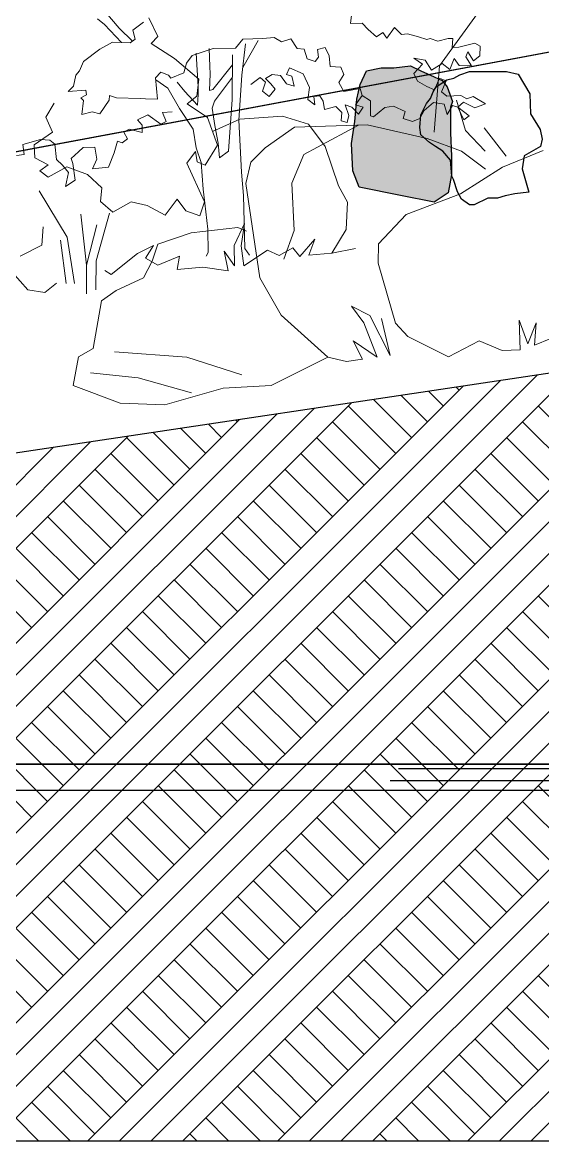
# Model space of a CAD drawing. Header units: millimetres. Extents: x -242231 to 419123, y -2399 to 525285.
# Drawn here: x -233325 to -230305, y 62453 to 68955 of the extents above; entities that cross this region are included whole.
import ezdxf

# ---------------------------------------------------------------- set-up
doc = ezdxf.new("R2010")
doc.units = ezdxf.units.MM

msp = doc.modelspace()

# ---------------------------------------------------------------- hatches: boundary and pattern name
at = {"linetype": 'Continuous', "lineweight": 13}
msp.add_hatch(color=254, dxfattribs=at).paths.add_polyline_path([(-230840.293, 68461.817), (-230840.293, 68313.046), (-230834.193, 68178.601), (-230834.193, 68068.796), (-230852.494, 67965.092), (-230935.17, 67911.426), (-231130.072, 67949.943), (-231369.482, 67997.256), (-231407.618, 68093.198), (-231413.718, 68251.804), (-231395.417, 68379.91), (-231383.217, 68508.016), (-231364.916, 68593.419), (-231328.315, 68672.723), (-231242.911, 68691.024), (-231169.708, 68691.024), (-231072.103, 68703.224), (-231011.101, 68672.723), (-230956.198, 68648.322), (-230889.095, 68617.82), (-230858.594, 68581.219), (-230828.093, 68495.815)], flags=0)

# ---------------------------------------------------------------- linework, layer by layer
at = {"color": 251, "linetype": 'Continuous', "lineweight": 15}
for p, q in [((-232763.992, 68920.753), (-232841.618, 69012.513)), ((-231420.472, 68948.833), (-231414.473, 68997.546)), ((-230904.513, 68701.695), (-230683.62, 69006.234)), ((-232847.805, 68942.341), (-232889.076, 68975.993)), ((-232751.009, 68837.67), (-232847.805, 68942.341)), ((-232622.327, 68957.023), (-232683.692, 68909.154)), ((-232590.829, 68981.497), (-232539.875, 68873.695)), ((-231352.55, 68950.18), (-231420.472, 68948.833)), ((-231318.658, 68914.68), (-231352.55, 68950.18)), ((-232685.288, 68846.405), (-232763.992, 68920.753)), ((-232683.692, 68909.154), (-232671.242, 68856.714)), ((-232539.875, 68873.695), (-232578.261, 68832.738)), ((-231928.553, 68861.209), (-231863.576, 68866.991)), ((-231863.576, 68866.991), (-231820.807, 68841.81)), ((-231268.538, 68871.766), (-231318.658, 68914.68)), ((-231233.054, 68896.799), (-231268.538, 68871.766)), ((-231209.495, 68862.794), (-231233.054, 68896.799)), ((-231165.08, 68926.201), (-231209.495, 68862.794)), ((-231123.817, 68884.779), (-231165.08, 68926.201)), ((-231089.851, 68887.668), (-231123.817, 68884.779)), ((-231024.916, 68871.303), (-231089.851, 68887.668)), ((-230977.699, 68854.973), (-231024.916, 68871.303)), ((-230958.49, 68862.318), (-230977.699, 68854.973)), ((-230914.227, 68845.992), (-230958.49, 68862.318)), ((-230853.659, 68862.119), (-230914.227, 68845.992)), ((-230825.61, 68860.589), (-230853.659, 68862.119)), ((-232876.584, 68799.52), (-232970.479, 68727.351)), ((-232802.684, 68839.246), (-232876.584, 68799.52)), ((-232699.335, 68836.096), (-232802.684, 68839.246)), ((-232671.242, 68856.714), (-232699.335, 68836.096)), ((-232578.261, 68832.738), (-232441.788, 68746.109)), ((-232339.207, 68763.063), (-232218.057, 68804.175)), ((-232237.45, 68699.381), (-232240.206, 68802.741)), ((-232218.057, 68804.175), (-232087.383, 68805.403)), ((-232087.383, 68805.403), (-232045.205, 68857)), ((-232051.527, 68648.528), (-232029.462, 68829.571)), ((-232046.436, 68692.091), (-231956.63, 68849.45)), ((-232045.205, 68857), (-231928.553, 68861.209)), ((-231820.807, 68841.81), (-231766.142, 68859.423)), ((-231766.142, 68859.423), (-231730.813, 68803.249)), ((-231730.813, 68803.249), (-231689.479, 68798.741)), ((-231689.479, 68798.741), (-231671.869, 68742.601)), ((-231611.229, 68797.116), (-231567.503, 68809.128)), ((-231605.406, 68752.81), (-231611.229, 68797.116)), ((-231567.503, 68809.128), (-231544.852, 68761.553)), ((-230830.137, 68808.92), (-230825.61, 68860.589)), ((-230791.745, 68810.323), (-230830.137, 68808.92)), ((-230698.679, 68835.247), (-230791.745, 68810.323)), ((-230667.705, 68817.47), (-230698.679, 68835.247)), ((-230669.292, 68759.89), (-230667.705, 68817.47)), ((-232441.788, 68746.109), (-232300.315, 68624.772)), ((-232373.251, 68718.833), (-232339.207, 68763.063)), ((-232315.558, 68776.307), (-232304.12, 68579.911)), ((-232105.274, 68766.205), (-232107.538, 68507.654)), ((-231671.869, 68742.601), (-231624.648, 68727.745)), ((-231624.648, 68727.745), (-231605.406, 68752.81)), ((-231544.852, 68761.553), (-231537.589, 68699.526)), ((-231001.596, 68711.796), (-231053.514, 68746.616)), ((-231053.514, 68746.616), (-230987.528, 68736.197)), ((-230987.528, 68736.197), (-230949.326, 68677.158)), ((-230843.667, 68681.966), (-230818.446, 68745.408)), ((-230818.446, 68745.408), (-230788.995, 68704.01)), ((-230750.508, 68754.876), (-230738.642, 68783.646)), ((-230718.125, 68702.399), (-230750.508, 68754.876)), ((-230738.642, 68783.646), (-230706.258, 68731.907)), ((-230706.258, 68731.907), (-230669.292, 68759.89)), ((-232993.466, 68674.24), (-233015.661, 68649.182)), ((-232970.479, 68727.351), (-232993.466, 68674.24)), ((-232388.125, 68661.278), (-232373.251, 68718.833)), ((-232236.054, 68656.559), (-232237.45, 68699.381)), ((-232104.709, 68708.498), (-232219.989, 68564.247)), ((-231791.271, 68651.502), (-231773.663, 68691.123)), ((-231773.663, 68691.123), (-231694.423, 68655.905)), ((-231537.589, 68699.526), (-231477.061, 68694.982)), ((-231477.061, 68694.982), (-231459.424, 68652.131)), ((-231051.897, 68658.739), (-231001.596, 68711.796)), ((-230949.326, 68677.158), (-230887.897, 68716.01)), ((-230934.23, 68317.696), (-230904.513, 68701.695)), ((-230887.897, 68716.01), (-230843.667, 68681.966)), ((-230788.995, 68704.01), (-230718.125, 68702.399)), ((-233015.661, 68649.182), (-233029.072, 68584.24)), ((-232552.072, 68632.058), (-232522.478, 68665.963)), ((-232541.973, 68508.013), (-232552.072, 68632.058)), ((-232551.355, 68620.984), (-232480.088, 68573.848)), ((-232522.478, 68665.963), (-232476.74, 68648.158)), ((-232476.74, 68648.158), (-232463.483, 68631.891)), ((-232463.483, 68631.891), (-232388.125, 68661.278)), ((-232382.424, 68553.483), (-232426.615, 68608.196)), ((-232300.315, 68624.772), (-232312.6, 68525.576)), ((-232239.193, 68559.116), (-232236.054, 68656.559)), ((-232209.99, 68496.567), (-232106.405, 68636.929)), ((-232067.934, 68386.016), (-232051.527, 68648.528)), ((-231998.175, 68594.274), (-231945.348, 68633.894)), ((-231945.348, 68633.894), (-231914.533, 68607.48)), ((-231914.533, 68607.48), (-231932.142, 68554.653)), ((-231914.533, 68629.491), (-231874.913, 68651.502)), ((-231883.718, 68598.675), (-231914.533, 68629.491)), ((-231874.913, 68651.502), (-231826.488, 68647.1)), ((-231826.488, 68647.1), (-231791.271, 68598.675)), ((-231760.456, 68642.698), (-231791.271, 68651.502)), ((-231747.25, 68585.469), (-231760.456, 68642.698)), ((-231694.423, 68655.905), (-231659.205, 68576.664)), ((-231459.424, 68652.131), (-231487.568, 68604.935)), ((-231487.568, 68604.935), (-231459.612, 68553.205)), ((-231032.051, 68612.929), (-231051.897, 68658.739)), ((-230976.74, 68583.293), (-231032.051, 68612.929)), ((-230902.825, 68630.401), (-230931.962, 68562.552)), ((-230864.464, 68615.564), (-230902.825, 68630.401)), ((-230891.165, 68550.649), (-230864.464, 68615.564)), ((-233029.072, 68584.24), (-233060.138, 68553.294)), ((-233060.138, 68553.294), (-232956.766, 68561.957)), ((-232956.766, 68561.957), (-232952.39, 68533.895)), ((-232480.088, 68573.848), (-232412.48, 68455.604)), ((-232308.75, 68473.611), (-232382.424, 68553.483)), ((-232304.12, 68579.911), (-232305.68, 68535.619)), ((-232219.989, 68564.247), (-232239.193, 68559.116)), ((-231932.142, 68554.653), (-231892.522, 68523.839)), ((-231892.522, 68523.839), (-231857.304, 68567.861)), ((-231857.304, 68567.861), (-231883.718, 68598.675)), ((-231791.271, 68598.675), (-231747.25, 68585.469)), ((-231659.205, 68576.664), (-231668.009, 68506.229)), ((-231459.612, 68553.205), (-231365.083, 68570.743)), ((-231365.083, 68570.743), (-231351.873, 68529.376)), ((-230931.962, 68562.552), (-230976.74, 68583.293)), ((-230861.679, 68526.968), (-230891.165, 68550.649)), ((-233188.591, 68403.491), (-233141.933, 68485.359)), ((-232952.39, 68533.895), (-232986.384, 68516.24)), ((-232986.384, 68516.24), (-232971.646, 68501.447)), ((-232971.646, 68501.447), (-232980.975, 68420.162)), ((-232875.823, 68423.011), (-232822.515, 68504.117)), ((-232822.515, 68504.117), (-232819.512, 68530.689)), ((-232819.512, 68530.689), (-232778.195, 68517.322)), ((-232778.195, 68517.322), (-232642.366, 68512.634)), ((-232642.366, 68512.634), (-232609.885, 68511.096)), ((-232609.885, 68511.096), (-232541.973, 68508.013)), ((-232312.6, 68525.576), (-232368.34, 68482.12)), ((-232368.34, 68482.12), (-232250.47, 68401.668)), ((-232305.68, 68535.619), (-232308.75, 68473.611)), ((-232224.083, 68456.17), (-232209.99, 68496.567)), ((-232107.538, 68507.654), (-232129.036, 68206.671)), ((-231668.009, 68506.229), (-231628.39, 68475.414)), ((-231632.791, 68523.839), (-231597.574, 68528.24)), ((-231628.39, 68475.414), (-231632.791, 68523.839)), ((-231597.574, 68528.24), (-231579.966, 68497.425)), ((-231579.966, 68497.425), (-231571.161, 68449.001)), ((-231430.29, 68413.783), (-231452.301, 68475.414)), ((-231452.301, 68475.414), (-231412.682, 68462.207)), ((-231390.671, 68475.414), (-231351.873, 68529.376)), ((-231346.648, 68462.207), (-231390.671, 68475.414)), ((-231351.873, 68529.376), (-231304.681, 68499.757)), ((-231304.681, 68499.757), (-231304.846, 68412.643)), ((-230993.247, 68443.057), (-230938.907, 68489.621)), ((-230938.907, 68489.621), (-230876.395, 68479.202)), ((-230876.395, 68479.202), (-230859.031, 68420.162)), ((-230778.987, 68531.241), (-230861.679, 68526.968)), ((-230859.031, 68420.162), (-230827.775, 68472.257)), ((-230827.775, 68472.257), (-230796.518, 68461.838)), ((-230753.344, 68327.165), (-230804.621, 68502.227)), ((-230796.518, 68461.838), (-230764.298, 68491.347)), ((-230744.425, 68510.459), (-230778.987, 68531.241)), ((-230764.298, 68491.347), (-230699.277, 68458.364)), ((-230708.129, 68524.461), (-230744.425, 68510.459)), ((-230635.86, 68482.243), (-230708.129, 68524.461)), ((-230699.277, 68458.364), (-230635.86, 68482.243)), ((-232980.975, 68420.162), (-232920.095, 68434.907)), ((-232920.095, 68434.907), (-232875.823, 68423.011)), ((-232596.775, 68417.313), (-232657.995, 68388.908)), ((-232522.552, 68364.598), (-232596.775, 68417.313)), ((-232456.473, 68435.502), (-232512.134, 68430.582)), ((-232512.134, 68430.582), (-232490.539, 68379.46)), ((-232412.48, 68455.604), (-232334.123, 68335.098)), ((-232207.393, 68355.183), (-232224.083, 68456.17)), ((-231814.716, 68410.124), (-232062.467, 68393.683)), ((-231663.847, 68364.512), (-231814.716, 68410.124)), ((-231571.161, 68449.001), (-231505.128, 68466.61)), ((-231505.128, 68466.61), (-231469.91, 68431.391)), ((-231469.91, 68431.391), (-231474.312, 68382.967)), ((-231439.095, 68374.163), (-231430.29, 68413.783)), ((-231412.682, 68462.207), (-231373.061, 68422.588)), ((-231373.061, 68422.588), (-231346.648, 68462.207)), ((-231304.846, 68412.643), (-231287.14, 68406.703)), ((-231287.14, 68406.703), (-231220.594, 68461.208)), ((-231220.594, 68461.208), (-231170.379, 68468.494)), ((-231170.379, 68468.494), (-231102.135, 68437.528)), ((-231102.135, 68437.528), (-231114.409, 68396.04)), ((-231016.961, 68395.854), (-230993.247, 68443.057)), ((-230796.518, 68461.838), (-230761.538, 68389.463)), ((-230730.488, 68413.028), (-230796.518, 68461.838)), ((-230761.538, 68389.463), (-230730.488, 68413.028)), ((-233151.091, 68317.044), (-233188.591, 68403.491)), ((-232657.995, 68388.908), (-232630.213, 68357.651)), ((-232630.213, 68357.651), (-232630.927, 68316.238)), ((-232490.539, 68379.46), (-232522.552, 68364.598)), ((-232250.47, 68401.668), (-232192.018, 68241.804)), ((-232062.467, 68393.683), (-232221.244, 68321.736)), ((-232188.44, 68253.063), (-232207.393, 68355.183)), ((-232053.224, 68084.467), (-232067.934, 68386.016)), ((-231915.64, 68227.11), (-231744.981, 68345.677)), ((-231744.981, 68345.677), (-231324.53, 68359.237)), ((-231691.878, 68187.126), (-231373.334, 68357.663)), ((-231568.091, 68234.002), (-231663.847, 68364.512)), ((-231474.312, 68382.967), (-231439.095, 68374.163)), ((-231324.53, 68359.237), (-230976.117, 68280.98)), ((-231114.409, 68396.04), (-231061.286, 68379.697)), ((-231061.286, 68379.697), (-231016.961, 68395.854)), ((-230516.947, 68178.765), (-230644.825, 68342.795)), ((-233257.365, 68243.29), (-233151.091, 68317.044)), ((-232715.16, 68278.009), (-232746.208, 68255.92)), ((-232704.718, 68334.096), (-232737.234, 68316.44)), ((-232737.234, 68316.44), (-232715.16, 68278.009)), ((-232630.927, 68316.238), (-232704.718, 68334.096)), ((-232334.123, 68335.098), (-232316.867, 68225.907)), ((-230976.117, 68280.98), (-230775.097, 68206.745)), ((-230638.285, 68206.901), (-230753.344, 68327.165)), ((-233220.13, 68274.539), (-233322.064, 68245.202)), ((-233322.064, 68245.202), (-233314.375, 68187.479)), ((-233253.175, 68168.687), (-233257.365, 68243.29)), ((-233165.505, 68271.482), (-233220.13, 68274.539)), ((-233137.496, 68247.804), (-233165.505, 68271.482)), ((-233127.332, 68157.719), (-233137.496, 68247.804)), ((-232972.166, 68228.296), (-233000.267, 68203.249)), ((-232904.244, 68229.644), (-232972.166, 68228.296)), ((-232892.564, 68160.226), (-232904.244, 68229.644)), ((-232772.769, 68264.83), (-232793.569, 68196.949)), ((-232746.208, 68255.92), (-232772.769, 68264.83)), ((-232316.867, 68225.907), (-232287.447, 68141.892)), ((-232192.018, 68241.804), (-232263.791, 68125.182)), ((-232181.086, 68168.2), (-232188.44, 68253.063)), ((-231999.367, 68142.84), (-231915.64, 68227.11)), ((-231490.628, 68006.392), (-231568.091, 68234.002)), ((-233314.375, 68187.479), (-233359.097, 68181.784)), ((-233176.262, 68126.622), (-233253.175, 68168.687)), ((-233092.109, 68124.967), (-233127.332, 68157.719)), ((-233000.267, 68203.249), (-233043.161, 68163.465)), ((-233043.161, 68163.465), (-233033.069, 68135.386)), ((-232918.463, 68104.129), (-232892.564, 68160.226)), ((-232793.569, 68196.949), (-232826.209, 68114.328)), ((-232319.673, 68205.704), (-232371.664, 68136.217)), ((-232310.925, 68144.965), (-232319.673, 68205.704)), ((-232129.036, 68206.671), (-232181.086, 68168.2)), ((-231760.173, 68020.355), (-231691.878, 68187.126)), ((-230775.097, 68206.745), (-230636.342, 68102.926)), ((-230538.8, 68113.229), (-230301.793, 68210.103)), ((-233224.574, 68093.093), (-233176.262, 68126.622)), ((-233174.941, 68055.956), (-233224.574, 68093.093)), ((-233068.389, 68115.587), (-233174.941, 68055.956)), ((-233057.379, 68083.292), (-233092.109, 68124.967)), ((-233074.476, 68001.109), (-233057.379, 68083.292)), ((-232946.841, 68071.093), (-233068.389, 68115.587)), ((-233033.069, 68135.386), (-233019.178, 68038.144)), ((-232826.209, 68114.328), (-232918.463, 68104.129)), ((-232371.664, 68136.217), (-232268.507, 67911.935)), ((-232263.791, 68125.182), (-232310.925, 68144.965)), ((-232287.447, 68141.892), (-232275.567, 67986.025)), ((-232042.476, 67949.251), (-232053.224, 68084.467)), ((-232027.653, 68018.758), (-231999.367, 68142.84)), ((-230781.92, 67958.152), (-230538.8, 68113.229)), ((-233019.178, 68038.144), (-233074.476, 68001.109)), ((-232864.929, 67994.32), (-232946.841, 68071.093)), ((-231947.489, 67470.613), (-232027.653, 68018.758)), ((-231748.229, 67745.131), (-231760.173, 68020.355)), ((-233065.995, 67707.531), (-233228.851, 67976.394)), ((-232871.036, 67913.728), (-232864.929, 67994.32)), ((-232275.567, 67986.025), (-232265.383, 67904.556)), ((-231490.628, 68006.392), (-231437.486, 67911.432)), ((-231097.076, 67838.911), (-230781.92, 67958.152)), ((-232800.3, 67853.059), (-232871.036, 67913.728)), ((-232693.748, 67912.69), (-232800.3, 67853.059)), ((-232601.98, 67890.479), (-232693.748, 67912.69)), ((-232497.2, 67835.084), (-232601.98, 67890.479)), ((-232427.181, 67928.666), (-232497.2, 67835.084)), ((-232375.677, 67860.936), (-232427.181, 67928.666)), ((-232268.507, 67911.935), (-232296.167, 67830.638)), ((-232265.383, 67904.556), (-232249.542, 67752.933)), ((-232033.422, 67640.913), (-232042.476, 67949.251)), ((-231437.486, 67911.432), (-231446.143, 67752.317)), ((-232952.309, 67544.227), (-232986.541, 67839.889)), ((-232820.585, 67847.091), (-232897.405, 67568.834)), ((-232296.167, 67830.638), (-232375.677, 67860.936)), ((-231257.112, 67668.159), (-231097.076, 67838.911)), ((-233204.659, 67766.457), (-233211.87, 67660.66)), ((-232894.138, 67778.049), (-232952.309, 67544.227)), ((-232346.495, 67732.819), (-232073.879, 67762.851)), ((-232035.085, 67785.897), (-232095.708, 67658.765)), ((-232073.879, 67762.851), (-232024.753, 67742.231)), ((-232055.93, 67656.601), (-232035.085, 67785.897)), ((-233023.088, 67437.411), (-233065.995, 67707.531)), ((-232539.034, 67667.384), (-232346.495, 67732.819)), ((-232249.542, 67752.933), (-232246.714, 67618.848)), ((-231807.48, 67579.662), (-231748.229, 67745.131)), ((-231627.278, 67694.656), (-231715.555, 67595.115)), ((-231661.425, 67602.911), (-231627.278, 67694.656)), ((-231446.143, 67752.317), (-231528.851, 67614.111)), ((-233211.87, 67660.66), (-233337.487, 67597.672)), ((-233071.293, 67438.477), (-233103.53, 67690.113)), ((-232657.066, 67611.665), (-232563.618, 67658.523)), ((-232563.618, 67658.523), (-232611.453, 67584.835)), ((-232571.753, 67568.683), (-232539.034, 67667.384)), ((-232094.468, 67540.543), (-232154.23, 67626.657)), ((-232154.23, 67626.657), (-232129.791, 67511.776)), ((-232095.708, 67658.765), (-232094.468, 67540.543)), ((-232039.224, 67540.606), (-232055.93, 67656.601)), ((-231902.322, 67631.363), (-232039.224, 67540.606)), ((-232007.398, 67603.574), (-232033.422, 67640.913)), ((-231834.89, 67601.608), (-231902.322, 67631.363)), ((-231754.283, 67644.791), (-231834.89, 67601.608)), ((-231715.555, 67595.115), (-231754.283, 67644.791)), ((-231528.851, 67614.111), (-231390.772, 67641.891)), ((-231259.569, 67557.028), (-231257.112, 67668.159)), ((-232897.405, 67568.834), (-232898.383, 67401.698)), ((-232810.619, 67489.352), (-232657.066, 67611.665)), ((-232622.724, 67471.481), (-232571.753, 67568.683)), ((-232611.453, 67584.835), (-232538.944, 67545.179)), ((-232538.944, 67545.179), (-232412.776, 67596.749)), ((-232412.776, 67596.749), (-232426.713, 67519.594)), ((-232246.714, 67618.848), (-232258.595, 67596.784)), ((-231528.851, 67614.111), (-231661.425, 67602.911)), ((-233383.463, 67501.257), (-233294.319, 67401.854)), ((-232952.309, 67544.227), (-232953.287, 67377.091)), ((-232810.619, 67489.352), (-232846.942, 67513.18)), ((-232426.713, 67519.594), (-232278.295, 67532.62)), ((-232129.791, 67511.776), (-232278.295, 67532.62)), ((-231158.762, 67208.251), (-231259.569, 67557.028)), ((-233194.798, 67386.256), (-233127.826, 67440.798)), ((-232781.761, 67397.454), (-232622.724, 67471.481)), ((-231822.375, 67253.66), (-231947.489, 67470.613)), ((-233294.319, 67401.854), (-233194.798, 67386.256)), ((-232867.09, 67338.17), (-232781.761, 67397.454)), ((-232914.287, 67060.231), (-232867.09, 67338.17)), ((-231413.987, 67305.901), (-231342.509, 67210.374)), ((-231308.895, 67251.564), (-231413.987, 67305.901)), ((-231552.691, 67010.534), (-231822.375, 67253.66)), ((-231190.129, 67020.679), (-231308.895, 67251.564)), ((-231342.509, 67210.374), (-231265.525, 67009.82)), ((-231240.197, 67234.729), (-231190.129, 67020.679)), ((-231087.22, 67129.508), (-231158.762, 67208.251)), ((-230391.685, 67087.572), (-230440.319, 67224.868)), ((-230440.319, 67224.868), (-230434.735, 67052.511)), ((-230342.002, 67210.168), (-230391.685, 67087.572)), ((-230351.951, 67078.864), (-230342.002, 67210.168)), ((-231087.22, 67129.508), (-230852.128, 67011.638)), ((-230351.951, 67078.864), (-230256.727, 67119.034)), ((-232999.515, 67011.031), (-232914.287, 67060.231)), ((-231265.525, 67009.82), (-231404.332, 67105.27)), ((-231404.332, 67105.27), (-231350.346, 66997.604)), ((-230852.128, 67011.638), (-230673.14, 67104.757)), ((-230540.655, 67048.161), (-230673.14, 67104.757)), ((-230434.735, 67052.511), (-230540.655, 67048.161)), ((-233030.683, 66844.665), (-232999.515, 67011.031)), ((-232791.507, 67040.988), (-232371.512, 67009.162)), ((-232371.512, 67009.162), (-232052.227, 66907.442)), ((-231880.964, 66845.769), (-231552.691, 67010.534)), ((-231444.591, 66984.031), (-231552.691, 67010.534)), ((-231350.346, 66997.604), (-231444.591, 66984.031)), ((-232930.924, 66919.362), (-232653.741, 66890.823)), ((-232653.741, 66890.823), (-232344.08, 66802.568)), ((-232757.901, 66742.969), (-233030.683, 66844.665)), ((-232160.16, 66829.056), (-232498.38, 66733.351)), ((-231880.964, 66845.769), (-232160.16, 66829.056)), ((-232498.38, 66733.351), (-232757.901, 66742.969))]:
    msp.add_line(p, q, dxfattribs=at)
at = {"linetype": 'Continuous'}
for p, q in [((-236003.361, 67710.472), (-229739.157, 68882.13)), ((-231364.916, 68593.419), (-231328.315, 68672.723)), ((-231328.315, 68672.723), (-231242.911, 68691.024)), ((-231242.911, 68691.024), (-231169.708, 68691.024)), ((-231169.708, 68691.024), (-231072.103, 68703.224)), ((-231072.103, 68703.224), (-231011.101, 68672.723)), ((-231011.101, 68672.723), (-230956.198, 68648.322)), ((-230784.787, 68650.895), (-230728.892, 68670.68)), ((-230728.892, 68670.68), (-230667.112, 68670.68)), ((-230667.112, 68670.68), (-230599.449, 68670.68)), ((-230599.449, 68670.68), (-230546.495, 68670.68)), ((-230546.495, 68670.68), (-230514.135, 68670.68)), ((-230514.135, 68670.68), (-230446.472, 68653.837)), ((-230956.198, 68648.322), (-230889.095, 68617.82)), ((-230923.055, 68580.29), (-230861.276, 68621.477)), ((-230889.095, 68617.82), (-230858.594, 68581.219)), ((-230861.276, 68621.477), (-230820.09, 68630.302)), ((-230820.09, 68630.302), (-230784.787, 68650.895)), ((-230446.472, 68653.837), (-230378.809, 68539.104)), ((-231383.217, 68508.016), (-231364.916, 68593.419)), ((-230955.416, 68512.627), (-230940.706, 68550.872)), ((-230940.706, 68550.872), (-230923.055, 68580.29)), ((-230858.594, 68581.219), (-230828.093, 68495.815)), ((-230378.809, 68539.104), (-230375.867, 68424.371)), ((-231395.417, 68379.91), (-231383.217, 68508.016)), ((-231011.311, 68418.487), (-230978.951, 68483.209)), ((-230978.951, 68483.209), (-230955.416, 68512.627)), ((-230828.093, 68495.815), (-230840.293, 68461.817)), ((-231017.195, 68344.941), (-231011.311, 68418.487)), ((-230840.293, 68461.817), (-230840.293, 68313.046)), ((-230375.867, 68424.371), (-230319.971, 68333.173)), ((-231413.718, 68251.804), (-231395.417, 68379.91)), ((-231011.311, 68300.813), (-231017.195, 68344.941)), ((-230961.299, 68256.684), (-231011.311, 68300.813)), ((-230840.293, 68313.046), (-230834.193, 68178.601)), ((-230319.971, 68333.173), (-230308.204, 68277.278)), ((-230308.204, 68277.278), (-230317.029, 68233.149)), ((-231407.618, 68093.198), (-231413.718, 68251.804)), ((-230925.997, 68233.149), (-230961.299, 68256.684)), ((-230884.811, 68206.673), (-230925.997, 68233.149)), ((-230317.029, 68233.149), (-230411.169, 68180.196)), ((-230840.683, 68153.719), (-230884.811, 68206.673)), ((-230831.857, 68062.521), (-230840.683, 68153.719)), ((-230834.193, 68178.601), (-230834.193, 68068.796)), ((-230411.169, 68180.196), (-230422.937, 68103.707)), ((-231369.482, 67997.256), (-231407.618, 68093.198)), ((-230422.937, 68103.707), (-230384.692, 67968.381)), ((-230834.193, 68068.796), (-230852.494, 67965.092)), ((-230823.031, 68042.985), (-230831.857, 68062.521)), ((-230799.496, 67971.323), (-230823.031, 68042.985)), ((-231130.072, 67949.943), (-231369.482, 67997.256)), ((-230852.494, 67965.092), (-230935.17, 67911.426)), ((-230775.961, 67927.195), (-230799.496, 67971.323)), ((-230467.065, 67959.555), (-230522.96, 67947.788)), ((-230384.692, 67968.381), (-230467.065, 67959.555)), ((-230935.17, 67911.426), (-231130.072, 67949.943)), ((-230728.892, 67894.214), (-230775.961, 67927.195)), ((-230702.415, 67894.214), (-230728.892, 67894.214)), ((-230622.984, 67933.079), (-230702.415, 67894.214)), ((-230567.089, 67933.079), (-230622.984, 67933.079)), ((-230522.96, 67947.788), (-230567.089, 67933.079)), ((-227517.408, 67329.781), (-242231.339, 65121.39)), ((-241634.659, 64644.474), (-224947.934, 64644.474)), ((-241634.659, 64494.474), (-224947.934, 64494.474)), ((-242225.429, 62458.992), (-194634.189, 62452.53))]:
    msp.add_line(p, q, dxfattribs=at)
at = {"color": 53, "linetype": 'Continuous', "lineweight": 13}
msp.add_line((-236003.361, 67710.472), (-229739.157, 68882.13), dxfattribs=at)
at = {"color": 251, "linetype": 'Continuous', "lineweight": 25}
for p, q in [((-227521.791, 67329.123), (-232393.257, 62457.657)), ((-227954.419, 67264.191), (-232760.903, 62457.707)), ((-227738.105, 67296.657), (-232577.08, 62457.682)), ((-228170.733, 67231.725), (-232944.726, 62457.732)), ((-228819.675, 67134.326), (-233496.194, 62457.807)), ((-227187.98, 67111.391), (-231841.789, 62457.582)), ((-227004.133, 67111.391), (-231657.966, 62457.557)), ((-226820.285, 67111.391), (-231474.143, 62457.532)), ((-226636.437, 67111.391), (-231290.32, 62457.507)), ((-226084.894, 67111.391), (-230738.852, 62457.433)), ((-225901.046, 67111.391), (-230555.029, 62457.408)), ((-225717.198, 67111.391), (-230371.206, 62457.383)), ((-229252.303, 67069.394), (-233863.84, 62457.857)), ((-229035.989, 67101.86), (-233680.017, 62457.832)), ((-229468.617, 67036.927), (-234047.662, 62457.882)), ((-230117.559, 66939.529), (-234599.131, 62457.957)), ((-230550.187, 66874.596), (-234966.776, 62458.007)), ((-230333.873, 66907.062), (-234782.954, 62457.982)), ((-230766.501, 66842.13), (-235150.599, 62458.032)), ((-231126.722, 66788.065), (-230973.644, 66634.987)), ((-230966.867, 66812.057), (-230881.72, 66726.911)), ((-230807.012, 66836.05), (-230789.796, 66818.834)), ((-231415.443, 66744.731), (-235702.068, 62458.106)), ((-231433.263, 66726.911), (-231157.492, 66451.139)), ((-231286.577, 66764.072), (-231065.568, 66543.063)), ((-230330.177, 66726.911), (-230054.405, 66451.139)), ((-231848.071, 66679.799), (-236069.713, 62458.156)), ((-231631.757, 66712.265), (-235885.89, 62458.131)), ((-232064.385, 66647.333), (-236253.536, 62458.181)), ((-232405.565, 66596.125), (-232260.578, 66451.139)), ((-232245.709, 66620.118), (-232168.654, 66543.063)), ((-232085.854, 66644.11), (-232076.731, 66634.987)), ((-231525.187, 66634.987), (-231249.416, 66359.215)), ((-230422.101, 66634.987), (-230146.329, 66359.215)), ((-232713.327, 66549.934), (-236805.004, 62458.256)), ((-232720.198, 66543.063), (-232444.426, 66267.291)), ((-232565.42, 66572.133), (-232352.502, 66359.215)), ((-231617.111, 66543.063), (-231341.34, 66267.291)), ((-230514.025, 66543.063), (-230238.253, 66267.291)), ((-233145.955, 66485.001), (-237172.65, 62458.306)), ((-232929.641, 66517.468), (-236988.827, 62458.281)), ((-232812.122, 66451.139), (-232536.35, 66175.367)), ((-231709.035, 66451.139), (-231433.263, 66175.367)), ((-230605.948, 66451.139), (-230330.177, 66175.367)), ((-232904.045, 66359.215), (-232628.274, 66083.443)), ((-231800.959, 66359.215), (-231525.187, 66083.443)), ((-230697.872, 66359.215), (-230422.101, 66083.443)), ((-232995.969, 66267.291), (-232720.198, 65991.52)), ((-231892.883, 66267.291), (-231617.111, 65991.52)), ((-230789.796, 66267.291), (-230514.025, 65991.52)), ((-233087.893, 66175.367), (-232812.122, 65899.596)), ((-231984.807, 66175.367), (-231709.035, 65899.596)), ((-230881.72, 66175.367), (-230605.948, 65899.596)), ((-233179.817, 66083.443), (-232904.045, 65807.672)), ((-232076.731, 66083.443), (-231800.959, 65807.672)), ((-230973.644, 66083.443), (-230697.872, 65807.672)), ((-233271.741, 65991.52), (-232995.969, 65715.748)), ((-232168.654, 65991.52), (-231892.883, 65715.748)), ((-231065.568, 65991.52), (-230789.796, 65715.748)), ((-233363.665, 65899.596), (-233087.893, 65623.824)), ((-232260.578, 65899.596), (-231984.807, 65623.824)), ((-231157.492, 65899.596), (-230881.72, 65623.824)), ((-233455.589, 65807.672), (-233179.817, 65531.9)), ((-232352.502, 65807.672), (-232076.731, 65531.9)), ((-231249.416, 65807.672), (-230973.644, 65531.9)), ((-233547.513, 65715.748), (-233271.741, 65439.976)), ((-232444.426, 65715.748), (-232168.654, 65439.976)), ((-231341.34, 65715.748), (-231065.568, 65439.976)), ((-232536.35, 65623.824), (-232260.578, 65348.052)), ((-231433.263, 65623.824), (-231157.492, 65348.052)), ((-230330.177, 65623.824), (-230054.405, 65348.052)), ((-232628.274, 65531.9), (-232352.502, 65256.129)), ((-231525.187, 65531.9), (-231249.416, 65256.129)), ((-230422.101, 65531.9), (-230146.329, 65256.129)), ((-232720.198, 65439.976), (-232444.426, 65164.205)), ((-231617.111, 65439.976), (-231341.34, 65164.205)), ((-230514.025, 65439.976), (-230238.253, 65164.205)), ((-232812.122, 65348.052), (-232536.35, 65072.281)), ((-231709.035, 65348.052), (-231433.263, 65072.281)), ((-230605.948, 65348.052), (-230330.177, 65072.281)), ((-232904.045, 65256.129), (-232628.274, 64980.357)), ((-231800.959, 65256.129), (-231525.187, 64980.357)), ((-230697.872, 65256.129), (-230422.101, 64980.357)), ((-232995.969, 65164.205), (-232720.198, 64888.433)), ((-231892.883, 65164.205), (-231617.111, 64888.433)), ((-230789.796, 65164.205), (-230514.025, 64888.433)), ((-233087.893, 65072.281), (-232812.122, 64796.509)), ((-231984.807, 65072.281), (-231709.035, 64796.509)), ((-230881.72, 65072.281), (-230605.948, 64796.509)), ((-233179.817, 64980.357), (-232904.045, 64704.585)), ((-232076.731, 64980.357), (-231800.959, 64704.585)), ((-230973.644, 64980.357), (-230697.872, 64704.585)), ((-233271.741, 64888.433), (-232995.969, 64612.661)), ((-232168.654, 64888.433), (-231892.883, 64612.661)), ((-231065.568, 64888.433), (-230789.796, 64612.661)), ((-233363.665, 64796.509), (-233087.893, 64520.738)), ((-232260.578, 64796.509), (-231984.807, 64520.738)), ((-231157.492, 64796.509), (-230881.72, 64520.738)), ((-233455.589, 64704.585), (-233179.817, 64428.814)), ((-232352.502, 64704.585), (-232076.731, 64428.814)), ((-231249.416, 64704.585), (-230973.644, 64428.814)), ((-233547.513, 64612.661), (-233271.741, 64336.89)), ((-232444.426, 64612.661), (-232168.654, 64336.89)), ((-231341.34, 64612.661), (-231065.568, 64336.89)), ((-231141.483, 64620.504), (-224947.934, 64620.504)), ((-232536.35, 64520.738), (-232260.578, 64244.966)), ((-231433.263, 64520.738), (-231157.492, 64244.966)), ((-231190.981, 64550.504), (-224947.934, 64550.504)), ((-230330.177, 64520.738), (-230054.405, 64244.966)), ((-232628.274, 64428.814), (-232352.502, 64153.042)), ((-231525.187, 64428.814), (-231249.416, 64153.042)), ((-230422.101, 64428.814), (-230146.329, 64153.042)), ((-232720.198, 64336.89), (-232444.426, 64061.118)), ((-231617.111, 64336.89), (-231341.34, 64061.118)), ((-230514.025, 64336.89), (-230238.253, 64061.118)), ((-232812.122, 64244.966), (-232536.35, 63969.194)), ((-231709.035, 64244.966), (-231433.263, 63969.194)), ((-230605.948, 64244.966), (-230330.177, 63969.194)), ((-232904.045, 64153.042), (-232628.274, 63877.27)), ((-231800.959, 64153.042), (-231525.187, 63877.27)), ((-230697.872, 64153.042), (-230422.101, 63877.27)), ((-232995.969, 64061.118), (-232720.198, 63785.347)), ((-231892.883, 64061.118), (-231617.111, 63785.347)), ((-230789.796, 64061.118), (-230514.025, 63785.347)), ((-233087.893, 63969.194), (-232812.122, 63693.423)), ((-231984.807, 63969.194), (-231709.035, 63693.423)), ((-230881.72, 63969.194), (-230605.948, 63693.423)), ((-233179.817, 63877.27), (-232904.045, 63601.499)), ((-232076.731, 63877.27), (-231800.959, 63601.499)), ((-230973.644, 63877.27), (-230697.872, 63601.499)), ((-233271.741, 63785.347), (-232995.969, 63509.575)), ((-232168.654, 63785.347), (-231892.883, 63509.575)), ((-231065.568, 63785.347), (-230789.796, 63509.575)), ((-233363.665, 63693.423), (-233087.893, 63417.651)), ((-232260.578, 63693.423), (-231984.807, 63417.651)), ((-231157.492, 63693.423), (-230881.72, 63417.651)), ((-233455.589, 63601.499), (-233179.817, 63325.727)), ((-232352.502, 63601.499), (-232076.731, 63325.727)), ((-231249.416, 63601.499), (-230973.644, 63325.727)), ((-233547.513, 63509.575), (-233271.741, 63233.803)), ((-232444.426, 63509.575), (-232168.654, 63233.803)), ((-231341.34, 63509.575), (-231065.568, 63233.803)), ((-232536.35, 63417.651), (-232260.578, 63141.879)), ((-231433.263, 63417.651), (-231157.492, 63141.879)), ((-230330.177, 63417.651), (-230054.405, 63141.879)), ((-232628.274, 63325.727), (-232352.502, 63049.955)), ((-231525.187, 63325.727), (-231249.416, 63049.955)), ((-230422.101, 63325.727), (-230146.329, 63049.955)), ((-232720.198, 63233.803), (-232444.426, 62958.032)), ((-231617.111, 63233.803), (-231341.34, 62958.032)), ((-230514.025, 63233.803), (-230238.253, 62958.032)), ((-232812.122, 63141.879), (-232536.35, 62866.108)), ((-231709.035, 63141.879), (-231433.263, 62866.108)), ((-230605.948, 63141.879), (-230330.177, 62866.108)), ((-232904.045, 63049.955), (-232628.274, 62774.184)), ((-231800.959, 63049.955), (-231525.187, 62774.184)), ((-230697.872, 63049.955), (-230422.101, 62774.184)), ((-232995.969, 62958.032), (-232720.198, 62682.26)), ((-231892.883, 62958.032), (-231617.111, 62682.26)), ((-230789.796, 62958.032), (-230514.025, 62682.26)), ((-233087.893, 62866.108), (-232812.122, 62590.336)), ((-231984.807, 62866.108), (-231709.035, 62590.336)), ((-230881.72, 62866.108), (-230605.948, 62590.336)), ((-233179.817, 62774.184), (-232904.045, 62498.412)), ((-232076.731, 62774.184), (-231800.959, 62498.412)), ((-230973.644, 62774.184), (-230697.872, 62498.412)), ((-233271.741, 62682.26), (-233047.227, 62457.746)), ((-232168.654, 62682.26), (-231943.991, 62457.596)), ((-231065.568, 62682.26), (-230840.754, 62457.446)), ((-233363.665, 62590.336), (-233231.1, 62457.771)), ((-232260.578, 62590.336), (-232127.863, 62457.621)), ((-231157.492, 62590.336), (-231024.627, 62457.471)), ((-232352.502, 62498.412), (-232311.736, 62457.646)), ((-231249.416, 62498.412), (-231208.5, 62457.496))]:
    msp.add_line(p, q, dxfattribs=at)
for p, q in [((-224947.934, 64644.474), (-241634.659, 64644.474)), ((-241634.659, 64494.474), (-224947.934, 64494.474))]:
    msp.add_line(p, q)

doc.saveas('drawing.dxf')
